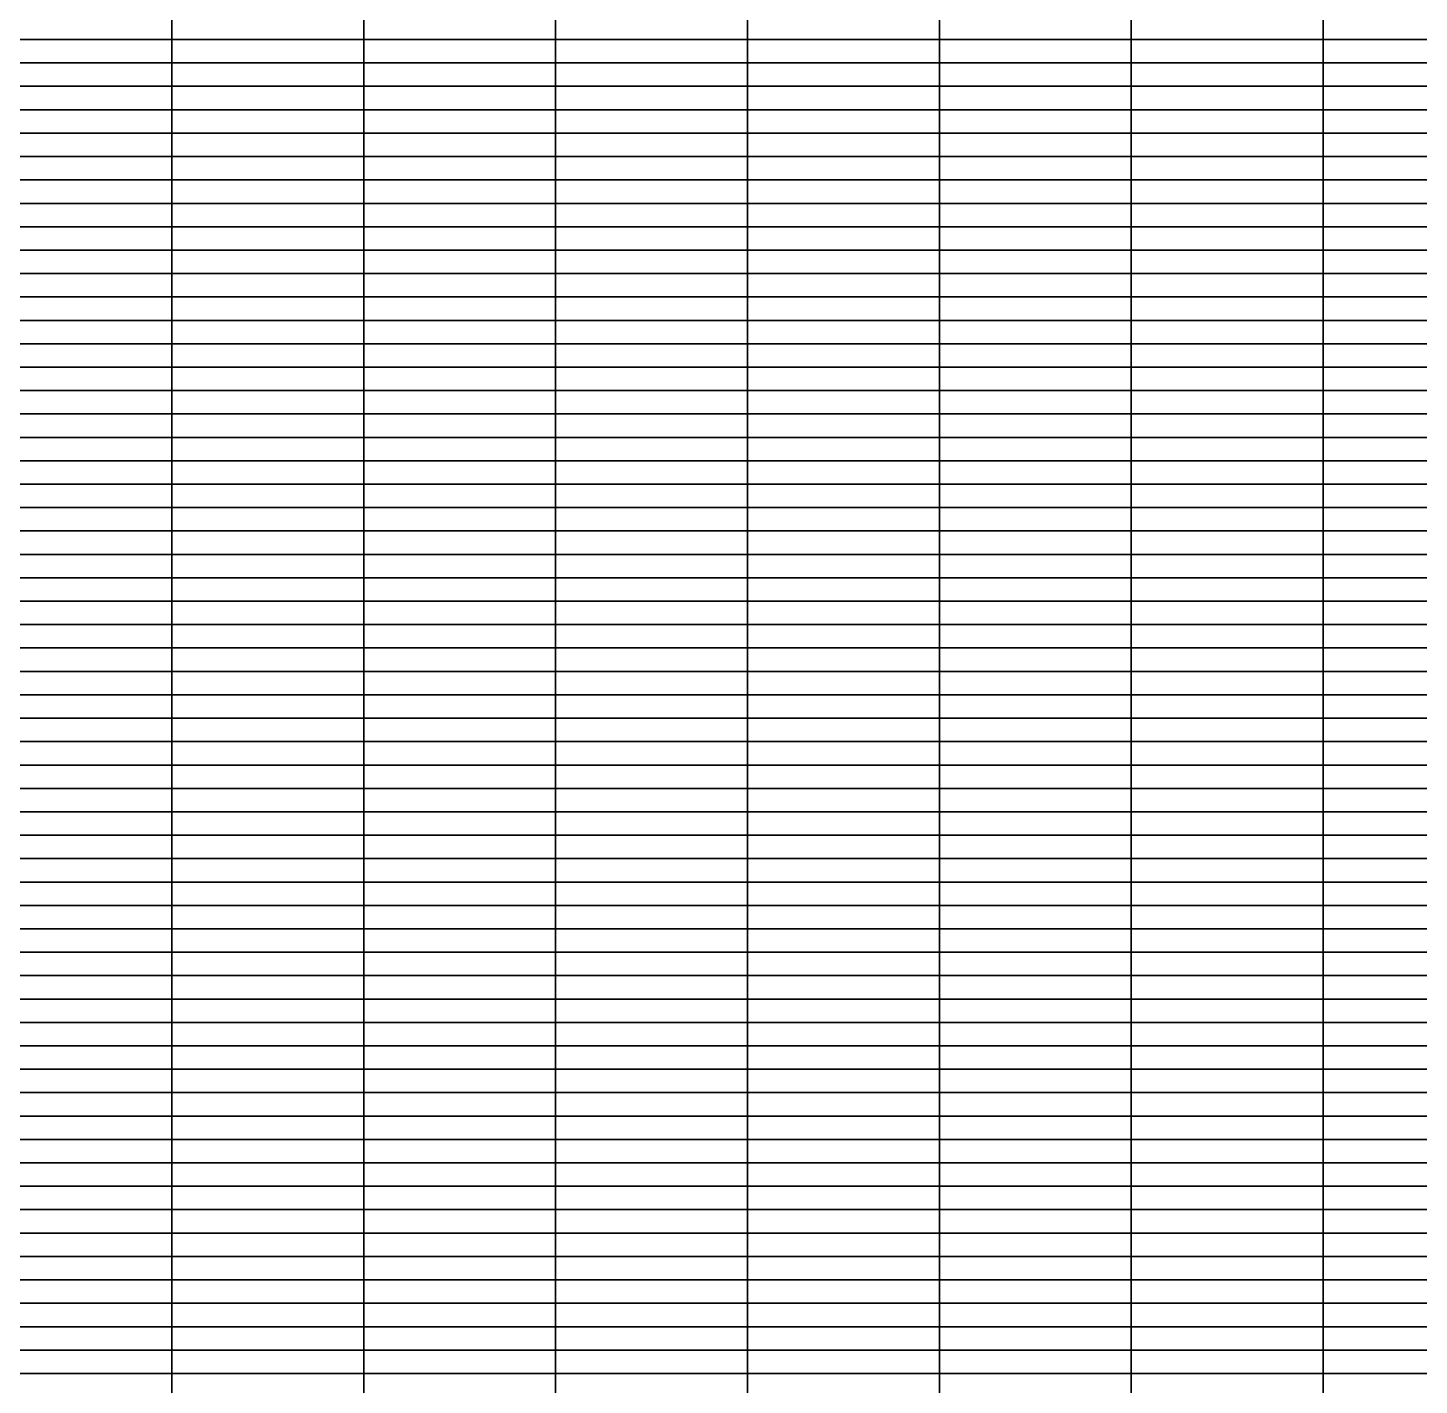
# Model space of a CAD drawing. Header units: metres. Extents: x 0 to 1189, y 5 to 4665.
# Drawn here: x 297.2 to 594.5, y 2912.5 to 3202.5 of the extents above; entities that cross this region are included whole.
import ezdxf

# ---------------------------------------------------------------- set-up
doc = ezdxf.new("R2010")
doc.units = ezdxf.units.M

msp = doc.modelspace()

# ---------------------------------------------------------------- linework, layer by layer
for points in [[(328, 3200, -197.67), (287, 3200, -143.28), (287, 3205, 173.9), (328, 3205, 147.83)], [(369, 3200, -252.06), (328, 3200, -197.67), (328, 3205, 147.83), (369, 3205, 121.75)], [(410, 3200, -470.2), (369, 3200, -252.06), (369, 3205, 121.75), (410, 3205, 98.66)], [(451, 3200, -1497.48), (410, 3200, -470.2), (410, 3205, 98.66), (451, 3205, 86.32)], [(492, 3200, -851.17), (451, 3200, -1497.48), (451, 3205, 86.32), (492, 3205, 118.94)], [(533, 3200, 30.98), (492, 3200, -851.17), (492, 3205, 118.94), (533, 3205, 99.07)], [(574, 3200, 128.32), (533, 3200, 30.98), (533, 3205, 99.07), (574, 3205, 154.47)], [(615, 3200, 164.33), (574, 3200, 128.32), (574, 3205, 154.47), (615, 3205, 108.61)], [(328, 3195, 34.83), (287, 3195, 47.81), (287, 3200, -143.28), (328, 3200, -197.67)], [(369, 3195, 21.85), (328, 3195, 34.83), (328, 3200, -197.67), (369, 3200, -252.06)], [(410, 3195, -33.49), (369, 3195, 21.85), (369, 3200, -252.06), (410, 3200, -470.2)], [(451, 3195, -2110.23), (410, 3195, -33.49), (410, 3200, -470.2), (451, 3200, -1497.48)], [(492, 3195, -1556.67), (451, 3195, -2110.23), (451, 3200, -1497.48), (492, 3200, -851.17)], [(533, 3195, -20.76), (492, 3195, -1556.67), (492, 3200, -851.17), (533, 3200, 30.98)], [(574, 3195, 88.64), (533, 3195, -20.76), (533, 3200, 30.98), (574, 3200, 128.32)], [(615, 3195, 147.17), (574, 3195, 88.64), (574, 3200, 128.32), (615, 3200, 164.33)], [(328, 3190, -504.51), (287, 3190, -436.15), (287, 3195, 47.81), (328, 3195, 34.83)], [(369, 3190, -572.86), (328, 3190, -504.51), (328, 3195, 34.83), (369, 3195, 21.85)], [(410, 3190, -746.68), (369, 3190, -572.86), (369, 3195, 21.85), (410, 3195, -33.49)], [(451, 3190, -2448.31), (410, 3190, -746.68), (410, 3195, -33.49), (451, 3195, -2110.23)], [(492, 3190, -2549.42), (451, 3190, -2448.31), (451, 3195, -2110.23), (492, 3195, -1556.67)], [(533, 3190, -522.13), (492, 3190, -2549.42), (492, 3195, -1556.67), (533, 3195, -20.76)], [(574, 3190, -193.28), (533, 3190, -522.13), (533, 3195, -20.76), (574, 3195, 88.64)], [(615, 3190, -140.99), (574, 3190, -193.28), (574, 3195, 88.64), (615, 3195, 147.17)], [(328, 3185, -10.13), (287, 3185, -29.02), (287, 3190, -436.15), (328, 3190, -504.51)], [(369, 3185, 8.75), (328, 3185, -10.13), (328, 3190, -504.51), (369, 3190, -572.86)], [(410, 3185, -27.67), (369, 3185, 8.75), (369, 3190, -572.86), (410, 3190, -746.68)], [(451, 3185, -207.03), (410, 3185, -27.67), (410, 3190, -746.68), (451, 3190, -2448.31)], [(492, 3185, -700.66), (451, 3185, -207.03), (451, 3190, -2448.31), (492, 3190, -2549.42)], [(533, 3185, -1505.98), (492, 3185, -700.66), (492, 3190, -2549.42), (533, 3190, -522.13)], [(574, 3185, -1058.93), (533, 3185, -1505.98), (533, 3190, -522.13), (574, 3190, -193.28)], [(615, 3185, -578.71), (574, 3185, -1058.93), (574, 3190, -193.28), (615, 3190, -140.99)], [(328, 3180, 144.92), (287, 3180, 160.76), (287, 3185, -29.02), (328, 3185, -10.13)], [(369, 3180, 129.09), (328, 3180, 144.92), (328, 3185, -10.13), (369, 3185, 8.75)], [(410, 3180, 122.41), (369, 3180, 129.09), (369, 3185, 8.75), (410, 3185, -27.67)], [(451, 3180, -115.63), (410, 3180, 122.41), (410, 3185, -27.67), (451, 3185, -207.03)], [(492, 3180, -312.86), (451, 3180, -115.63), (451, 3185, -207.03), (492, 3185, -700.66)], [(533, 3180, -182.6), (492, 3180, -312.86), (492, 3185, -700.66), (533, 3185, -1505.98)], [(574, 3180, -276.79), (533, 3180, -182.6), (533, 3185, -1505.98), (574, 3185, -1058.93)], [(615, 3180, -279.84), (574, 3180, -276.79), (574, 3185, -1058.93), (615, 3185, -578.71)], [(328, 3175, 177.49), (287, 3175, 179.96), (287, 3180, 160.76), (328, 3180, 144.92)], [(369, 3175, 175.03), (328, 3175, 177.49), (328, 3180, 144.92), (369, 3180, 129.09)], [(410, 3175, 165.54), (369, 3175, 175.03), (369, 3180, 129.09), (410, 3180, 122.41)], [(451, 3175, 148.82), (410, 3175, 165.54), (410, 3180, 122.41), (451, 3180, -115.63)], [(492, 3175, 150), (451, 3175, 148.82), (451, 3180, -115.63), (492, 3180, -312.86)], [(533, 3175, 148.62), (492, 3175, 150), (492, 3180, -312.86), (533, 3180, -182.6)], [(574, 3175, -56.1), (533, 3175, 148.62), (533, 3180, -182.6), (574, 3180, -276.79)], [(615, 3175, -240.8), (574, 3175, -56.1), (574, 3180, -276.79), (615, 3180, -279.84)], [(328, 3170, 151.57), (287, 3170, 149.31), (287, 3175, 179.96), (328, 3175, 177.49)], [(369, 3170, 153.82), (328, 3170, 151.57), (328, 3175, 177.49), (369, 3175, 175.03)], [(410, 3170, 133.18), (369, 3170, 153.82), (369, 3175, 175.03), (410, 3175, 165.54)], [(451, 3170, -46.71), (410, 3170, 133.18), (410, 3175, 165.54), (451, 3175, 148.82)], [(492, 3170, -88.51), (451, 3170, -46.71), (451, 3175, 148.82), (492, 3175, 150)], [(533, 3170, 105.09), (492, 3170, -88.51), (492, 3175, 150), (533, 3175, 148.62)], [(574, 3170, 85.54), (533, 3170, 105.09), (533, 3175, 148.62), (574, 3175, -56.1)], [(615, 3170, 153.07), (574, 3170, 85.54), (574, 3175, -56.1), (615, 3175, -240.8)], [(328, 3165, -98.53), (287, 3165, -48.53), (287, 3170, 149.31), (328, 3170, 151.57)], [(369, 3165, -148.54), (328, 3165, -98.53), (328, 3170, 151.57), (369, 3170, 153.82)], [(410, 3165, -349.24), (369, 3165, -148.54), (369, 3170, 153.82), (410, 3170, 133.18)], [(451, 3165, -1767.83), (410, 3165, -349.24), (410, 3170, 133.18), (451, 3170, -46.71)], [(492, 3165, -1223.03), (451, 3165, -1767.83), (451, 3170, -46.71), (492, 3170, -88.51)], [(533, 3165, -260.08), (492, 3165, -1223.03), (492, 3170, -88.51), (533, 3170, 105.09)], [(574, 3165, -149.32), (533, 3165, -260.08), (533, 3170, 105.09), (574, 3170, 85.54)], [(615, 3165, -18.45), (574, 3165, -149.32), (574, 3170, 85.54), (615, 3170, 153.07)], [(328, 3160, -98.53), (287, 3160, -48.53), (287, 3165, -48.53), (328, 3165, -98.53)], [(369, 3160, -148.54), (328, 3160, -98.53), (328, 3165, -98.53), (369, 3165, -148.54)], [(410, 3160, -349.24), (369, 3160, -148.54), (369, 3165, -148.54), (410, 3165, -349.24)], [(451, 3160, -1767.83), (410, 3160, -349.24), (410, 3165, -349.24), (451, 3165, -1767.83)], [(492, 3160, -1223.03), (451, 3160, -1767.83), (451, 3165, -1767.83), (492, 3165, -1223.03)], [(533, 3160, -260.08), (492, 3160, -1223.03), (492, 3165, -1223.03), (533, 3165, -260.08)], [(574, 3160, -149.32), (533, 3160, -260.08), (533, 3165, -260.08), (574, 3165, -149.32)], [(615, 3160, -18.45), (574, 3160, -149.32), (574, 3165, -149.32), (615, 3165, -18.45)], [(328, 3155, 88.9), (287, 3155, 88.07), (287, 3160, -48.53), (328, 3160, -98.53)], [(369, 3155, 89.73), (328, 3155, 88.9), (328, 3160, -98.53), (369, 3160, -148.54)], [(410, 3155, -82.63), (369, 3155, 89.73), (369, 3160, -148.54), (410, 3160, -349.24)], [(451, 3155, -1937.37), (410, 3155, -82.63), (410, 3160, -349.24), (451, 3160, -1767.83)], [(492, 3155, -1372.92), (451, 3155, -1937.37), (451, 3160, -1767.83), (492, 3160, -1223.03)], [(533, 3155, -183.86), (492, 3155, -1372.92), (492, 3160, -1223.03), (533, 3160, -260.08)], [(574, 3155, -191.71), (533, 3155, -183.86), (533, 3160, -260.08), (574, 3160, -149.32)], [(615, 3155, -146.93), (574, 3155, -191.71), (574, 3160, -149.32), (615, 3160, -18.45)], [(328, 3150, -125.65), (287, 3150, 14.05), (287, 3155, 88.07), (328, 3155, 88.9)], [(369, 3150, -265.35), (328, 3150, -125.65), (328, 3155, 88.9), (369, 3155, 89.73)], [(410, 3150, -423.19), (369, 3150, -265.35), (369, 3155, 89.73), (410, 3155, -82.63)], [(451, 3150, -1970.28), (410, 3150, -423.19), (410, 3155, -82.63), (451, 3155, -1937.37)], [(492, 3150, -2283.6), (451, 3150, -1970.28), (451, 3155, -1937.37), (492, 3155, -1372.92)], [(533, 3150, -876.11), (492, 3150, -2283.6), (492, 3155, -1372.92), (533, 3155, -183.86)], [(574, 3150, -370.04), (533, 3150, -876.11), (533, 3155, -183.86), (574, 3155, -191.71)], [(615, 3150, -4.85), (574, 3150, -370.04), (574, 3155, -191.71), (615, 3155, -146.93)], [(328, 3145, 5.32), (287, 3145, 15.14), (287, 3150, 14.05), (328, 3150, -125.65)], [(369, 3145, -4.5), (328, 3145, 5.32), (328, 3150, -125.65), (369, 3150, -265.35)], [(410, 3145, -80.84), (369, 3145, -4.5), (369, 3150, -265.35), (410, 3150, -423.19)], [(451, 3145, -295.79), (410, 3145, -80.84), (410, 3150, -423.19), (451, 3150, -1970.28)], [(492, 3145, -1123.77), (451, 3145, -295.79), (451, 3150, -1970.28), (492, 3150, -2283.6)], [(533, 3145, -1847.91), (492, 3145, -1123.77), (492, 3150, -2283.6), (533, 3150, -876.11)], [(574, 3145, -794.62), (533, 3145, -1847.91), (533, 3150, -876.11), (574, 3150, -370.04)], [(615, 3145, -536.43), (574, 3145, -794.62), (574, 3150, -370.04), (615, 3150, -4.85)], [(328, 3140, 181.84), (287, 3140, 182.48), (287, 3145, 15.14), (328, 3145, 5.32)], [(369, 3140, 181.2), (328, 3140, 181.84), (328, 3145, 5.32), (369, 3145, -4.5)], [(410, 3140, 181.52), (369, 3140, 181.2), (369, 3145, -4.5), (410, 3145, -80.84)], [(451, 3140, 178.82), (410, 3140, 181.52), (410, 3145, -80.84), (451, 3145, -295.79)], [(492, 3140, 173.4), (451, 3140, 178.82), (451, 3145, -295.79), (492, 3145, -1123.77)], [(533, 3140, 161.74), (492, 3140, 173.4), (492, 3145, -1123.77), (533, 3145, -1847.91)], [(574, 3140, 132.33), (533, 3140, 161.74), (533, 3145, -1847.91), (574, 3145, -794.62)], [(615, 3140, 147.84), (574, 3140, 132.33), (574, 3145, -794.62), (615, 3145, -536.43)], [(328, 3135, 181.61), (287, 3135, 183.6), (287, 3140, 182.48), (328, 3140, 181.84)], [(369, 3135, 179.63), (328, 3135, 181.61), (328, 3140, 181.84), (369, 3140, 181.2)], [(410, 3135, 177.16), (369, 3135, 179.63), (369, 3140, 181.2), (410, 3140, 181.52)], [(451, 3135, 173.99), (410, 3135, 177.16), (410, 3140, 181.52), (451, 3140, 178.82)], [(492, 3135, 172.54), (451, 3135, 173.99), (451, 3140, 178.82), (492, 3140, 173.4)], [(533, 3135, 156.24), (492, 3135, 172.54), (492, 3140, 173.4), (533, 3140, 161.74)], [(574, 3135, 123.97), (533, 3135, 156.24), (533, 3140, 161.74), (574, 3140, 132.33)], [(615, 3135, 150.17), (574, 3135, 123.97), (574, 3140, 132.33), (615, 3140, 147.84)], [(328, 3130, 146.85), (287, 3130, 164.01), (287, 3135, 183.6), (328, 3135, 181.61)], [(369, 3130, 129.68), (328, 3130, 146.85), (328, 3135, 181.61), (369, 3135, 179.63)], [(410, 3130, 117.21), (369, 3130, 129.68), (369, 3135, 179.63), (410, 3135, 177.16)], [(451, 3130, 111.83), (410, 3130, 117.21), (410, 3135, 177.16), (451, 3135, 173.99)], [(492, 3130, 144.77), (451, 3130, 111.83), (451, 3135, 173.99), (492, 3135, 172.54)], [(533, 3130, 101.01), (492, 3130, 144.77), (492, 3135, 172.54), (533, 3135, 156.24)], [(574, 3130, 102.99), (533, 3130, 101.01), (533, 3135, 156.24), (574, 3135, 123.97)], [(615, 3130, 95.46), (574, 3130, 102.99), (574, 3135, 123.97), (615, 3135, 150.17)], [(328, 3125, -10.31), (287, 3125, 62.46), (287, 3130, 164.01), (328, 3130, 146.85)], [(369, 3125, -83.09), (328, 3125, -10.31), (328, 3130, 146.85), (369, 3130, 129.68)], [(410, 3125, -320.64), (369, 3125, -83.09), (369, 3130, 129.68), (410, 3130, 117.21)], [(451, 3125, -1390.17), (410, 3125, -320.64), (410, 3130, 117.21), (451, 3130, 111.83)], [(492, 3125, -935.43), (451, 3125, -1390.17), (451, 3130, 111.83), (492, 3130, 144.77)], [(533, 3125, -78.38), (492, 3125, -935.43), (492, 3130, 144.77), (533, 3130, 101.01)], [(574, 3125, 55.76), (533, 3125, -78.38), (533, 3130, 101.01), (574, 3130, 102.99)], [(615, 3125, 109.09), (574, 3125, 55.76), (574, 3130, 102.99), (615, 3130, 95.46)], [(328, 3120, 21.79), (287, 3120, 50.61), (287, 3125, 62.46), (328, 3125, -10.31)], [(369, 3120, -7.04), (328, 3120, 21.79), (328, 3125, -10.31), (369, 3125, -83.09)], [(410, 3120, -154.25), (369, 3120, -7.04), (369, 3125, -83.09), (410, 3125, -320.64)], [(451, 3120, -2049.63), (410, 3120, -154.25), (410, 3125, -320.64), (451, 3125, -1390.17)], [(492, 3120, -1264.66), (451, 3120, -2049.63), (451, 3125, -1390.17), (492, 3125, -935.43)], [(533, 3120, 66.45), (492, 3120, -1264.66), (492, 3125, -935.43), (533, 3125, -78.38)], [(574, 3120, 146.87), (533, 3120, 66.45), (533, 3125, -78.38), (574, 3125, 55.76)], [(615, 3120, 155.69), (574, 3120, 146.87), (574, 3125, 55.76), (615, 3125, 109.09)], [(328, 3115, 21.79), (287, 3115, 50.61), (287, 3120, 50.61), (328, 3120, 21.79)], [(369, 3115, -7.04), (328, 3115, 21.79), (328, 3120, 21.79), (369, 3120, -7.04)], [(410, 3115, -154.25), (369, 3115, -7.04), (369, 3120, -7.04), (410, 3120, -154.25)], [(451, 3115, -2049.63), (410, 3115, -154.25), (410, 3120, -154.25), (451, 3120, -2049.63)], [(492, 3115, -1264.66), (451, 3115, -2049.63), (451, 3120, -2049.63), (492, 3120, -1264.66)], [(533, 3115, 66.45), (492, 3115, -1264.66), (492, 3120, -1264.66), (533, 3120, 66.45)], [(574, 3115, 146.87), (533, 3115, 66.45), (533, 3120, 66.45), (574, 3120, 146.87)], [(615, 3115, 155.69), (574, 3115, 146.87), (574, 3120, 146.87), (615, 3120, 155.69)], [(328, 3110, -115.3), (287, 3110, -64.59), (287, 3115, 50.61), (328, 3115, 21.79)], [(369, 3110, -166), (328, 3110, -115.3), (328, 3115, 21.79), (369, 3115, -7.04)], [(410, 3110, -127.1), (369, 3110, -166), (369, 3115, -7.04), (410, 3115, -154.25)], [(451, 3110, -1944), (410, 3110, -127.1), (410, 3115, -154.25), (451, 3115, -2049.63)], [(492, 3110, -2013.07), (451, 3110, -1944), (451, 3115, -2049.63), (492, 3115, -1264.66)], [(533, 3110, -548.52), (492, 3110, -2013.07), (492, 3115, -1264.66), (533, 3115, 66.45)], [(574, 3110, -144.91), (533, 3110, -548.52), (533, 3115, 66.45), (574, 3115, 146.87)], [(615, 3110, -76.01), (574, 3110, -144.91), (574, 3115, 146.87), (615, 3115, 155.69)], [(328, 3105, 172.72), (287, 3105, 169.93), (287, 3110, -64.59), (328, 3110, -115.3)], [(369, 3105, 175.5), (328, 3105, 172.72), (328, 3110, -115.3), (369, 3110, -166)], [(410, 3105, -69.29), (369, 3105, 175.5), (369, 3110, -166), (410, 3110, -127.1)], [(451, 3105, -334.9), (410, 3105, -69.29), (410, 3110, -127.1), (451, 3110, -1944)], [(492, 3105, -289.93), (451, 3105, -334.9), (451, 3110, -1944), (492, 3110, -2013.07)], [(533, 3105, -470.23), (492, 3105, -289.93), (492, 3110, -2013.07), (533, 3110, -548.52)], [(574, 3105, -139.29), (533, 3105, -470.23), (533, 3110, -548.52), (574, 3110, -144.91)], [(615, 3105, -215.06), (574, 3105, -139.29), (574, 3110, -144.91), (615, 3110, -76.01)], [(328, 3100, 103.71), (287, 3100, 128.31), (287, 3105, 169.93), (328, 3105, 172.72)], [(369, 3100, 79.1), (328, 3100, 103.71), (328, 3105, 172.72), (369, 3105, 175.5)], [(410, 3100, 44.81), (369, 3100, 79.1), (369, 3105, 175.5), (410, 3105, -69.29)], [(451, 3100, -20.49), (410, 3100, 44.81), (410, 3105, -69.29), (451, 3105, -334.9)], [(492, 3100, -75.41), (451, 3100, -20.49), (451, 3105, -334.9), (492, 3105, -289.93)], [(533, 3100, -244.6), (492, 3100, -75.41), (492, 3105, -289.93), (533, 3105, -470.23)], [(574, 3100, -167), (533, 3100, -244.6), (533, 3105, -470.23), (574, 3105, -139.29)], [(615, 3100, -119.58), (574, 3100, -167), (574, 3105, -139.29), (615, 3105, -215.06)], [(328, 3095, 145.41), (287, 3095, 145.99), (287, 3100, 128.31), (328, 3100, 103.71)], [(369, 3095, 144.82), (328, 3095, 145.41), (328, 3100, 103.71), (369, 3100, 79.1)], [(410, 3095, 90.97), (369, 3095, 144.82), (369, 3100, 79.1), (410, 3100, 44.81)], [(451, 3095, -99.75), (410, 3095, 90.97), (410, 3100, 44.81), (451, 3100, -20.49)], [(492, 3095, -86.76), (451, 3095, -99.75), (451, 3100, -20.49), (492, 3100, -75.41)], [(533, 3095, 121.48), (492, 3095, -86.76), (492, 3100, -75.41), (533, 3100, -244.6)], [(574, 3095, 112.25), (533, 3095, 121.48), (533, 3100, -244.6), (574, 3100, -167)], [(615, 3095, 139.38), (574, 3095, 112.25), (574, 3100, -167), (615, 3100, -119.58)], [(328, 3090, 7.11), (287, 3090, 84.89), (287, 3095, 145.99), (328, 3095, 145.41)], [(369, 3090, -70.66), (328, 3090, 7.11), (328, 3095, 145.41), (369, 3095, 144.82)], [(410, 3090, -308.78), (369, 3090, -70.66), (369, 3095, 144.82), (410, 3095, 90.97)], [(451, 3090, -1692), (410, 3090, -308.78), (410, 3095, 90.97), (451, 3095, -99.75)], [(492, 3090, -1245.96), (451, 3090, -1692), (451, 3095, -99.75), (492, 3095, -86.76)], [(533, 3090, -200.88), (492, 3090, -1245.96), (492, 3095, -86.76), (533, 3095, 121.48)], [(574, 3090, -203.84), (533, 3090, -200.88), (533, 3095, 121.48), (574, 3095, 112.25)], [(615, 3090, -82.1), (574, 3090, -203.84), (574, 3095, 112.25), (615, 3095, 139.38)], [(328, 3085, 7.11), (287, 3085, 84.89), (287, 3090, 84.89), (328, 3090, 7.11)], [(369, 3085, -70.66), (328, 3085, 7.11), (328, 3090, 7.11), (369, 3090, -70.66)], [(410, 3085, -308.78), (369, 3085, -70.66), (369, 3090, -70.66), (410, 3090, -308.78)], [(451, 3085, -1692), (410, 3085, -308.78), (410, 3090, -308.78), (451, 3090, -1692)], [(492, 3085, -1245.96), (451, 3085, -1692), (451, 3090, -1692), (492, 3090, -1245.96)], [(533, 3085, -200.88), (492, 3085, -1245.96), (492, 3090, -1245.96), (533, 3090, -200.88)], [(574, 3085, -203.84), (533, 3085, -200.88), (533, 3090, -200.88), (574, 3090, -203.84)], [(615, 3085, -82.1), (574, 3085, -203.84), (574, 3090, -203.84), (615, 3090, -82.1)], [(328, 3080, -62.91), (287, 3080, -65.63), (287, 3085, 84.89), (328, 3085, 7.11)], [(369, 3080, -60.18), (328, 3080, -62.91), (328, 3085, 7.11), (369, 3085, -70.66)], [(410, 3080, -194.4), (369, 3080, -60.18), (369, 3085, -70.66), (410, 3085, -308.78)], [(451, 3080, -1913.16), (410, 3080, -194.4), (410, 3085, -308.78), (451, 3085, -1692)], [(492, 3080, -1312.02), (451, 3080, -1913.16), (451, 3085, -1692), (492, 3085, -1245.96)], [(533, 3080, -126.13), (492, 3080, -1312.02), (492, 3085, -1245.96), (533, 3085, -200.88)], [(574, 3080, -106.61), (533, 3080, -126.13), (533, 3085, -200.88), (574, 3085, -203.84)], [(615, 3080, -185.99), (574, 3080, -106.61), (574, 3085, -203.84), (615, 3085, -82.1)], [(328, 3075, -62.43), (287, 3075, -43.35), (287, 3080, -65.63), (328, 3080, -62.91)], [(369, 3075, -81.52), (328, 3075, -62.43), (328, 3080, -62.91), (369, 3080, -60.18)], [(410, 3075, -130.49), (369, 3075, -81.52), (369, 3080, -60.18), (410, 3080, -194.4)], [(451, 3075, -317.11), (410, 3075, -130.49), (410, 3080, -194.4), (451, 3080, -1913.16)], [(492, 3075, -1240.79), (451, 3075, -317.11), (451, 3080, -1913.16), (492, 3080, -1312.02)], [(533, 3075, -1913.06), (492, 3075, -1240.79), (492, 3080, -1312.02), (533, 3080, -126.13)], [(574, 3075, -828.62), (533, 3075, -1913.06), (533, 3080, -126.13), (574, 3080, -106.61)], [(615, 3075, -537.4), (574, 3075, -828.62), (574, 3080, -106.61), (615, 3080, -185.99)], [(328, 3070, -62.43), (287, 3070, -43.35), (287, 3075, -43.35), (328, 3075, -62.43)], [(369, 3070, -81.52), (328, 3070, -62.43), (328, 3075, -62.43), (369, 3075, -81.52)], [(410, 3070, -130.49), (369, 3070, -81.52), (369, 3075, -81.52), (410, 3075, -130.49)], [(451, 3070, -317.11), (410, 3070, -130.49), (410, 3075, -130.49), (451, 3075, -317.11)], [(492, 3070, -1240.79), (451, 3070, -317.11), (451, 3075, -317.11), (492, 3075, -1240.79)], [(533, 3070, -1913.06), (492, 3070, -1240.79), (492, 3075, -1240.79), (533, 3075, -1913.06)], [(574, 3070, -828.62), (533, 3070, -1913.06), (533, 3075, -1913.06), (574, 3075, -828.62)], [(615, 3070, -537.4), (574, 3070, -828.62), (574, 3075, -828.62), (615, 3075, -537.4)], [(328, 3065, 186.63), (287, 3065, 186.6), (287, 3070, -43.35), (328, 3070, -62.43)], [(369, 3065, 186.66), (328, 3065, 186.63), (328, 3070, -62.43), (369, 3070, -81.52)], [(410, 3065, 186.26), (369, 3065, 186.66), (369, 3070, -81.52), (410, 3070, -130.49)], [(451, 3065, 183.84), (410, 3065, 186.26), (410, 3070, -130.49), (451, 3070, -317.11)], [(492, 3065, 183.82), (451, 3065, 183.84), (451, 3070, -317.11), (492, 3070, -1240.79)], [(533, 3065, 180.89), (492, 3065, 183.82), (492, 3070, -1240.79), (533, 3070, -1913.06)], [(574, 3065, 177.45), (533, 3065, 180.89), (533, 3070, -1913.06), (574, 3070, -828.62)], [(615, 3065, 180.37), (574, 3065, 177.45), (574, 3070, -828.62), (615, 3070, -537.4)], [(328, 3060, 185.71), (287, 3060, 185.04), (287, 3065, 186.6), (328, 3065, 186.63)], [(369, 3060, 186.38), (328, 3060, 185.71), (328, 3065, 186.63), (369, 3065, 186.66)], [(410, 3060, 185.29), (369, 3060, 186.38), (369, 3065, 186.66), (410, 3065, 186.26)], [(451, 3060, 184.85), (410, 3060, 185.29), (410, 3065, 186.26), (451, 3065, 183.84)], [(492, 3060, 180.06), (451, 3060, 184.85), (451, 3065, 183.84), (492, 3065, 183.82)], [(533, 3060, 167.75), (492, 3060, 180.06), (492, 3065, 183.82), (533, 3065, 180.89)], [(574, 3060, 182.69), (533, 3060, 167.75), (533, 3065, 180.89), (574, 3065, 177.45)], [(615, 3060, 169.73), (574, 3060, 182.69), (574, 3065, 177.45), (615, 3065, 180.37)], [(328, 3055, 149.37), (287, 3055, 163.52), (287, 3060, 185.04), (328, 3060, 185.71)], [(369, 3055, 135.23), (328, 3055, 149.37), (328, 3060, 185.71), (369, 3060, 186.38)], [(410, 3055, 129.72), (369, 3055, 135.23), (369, 3060, 186.38), (410, 3060, 185.29)], [(451, 3055, 131.41), (410, 3055, 129.72), (410, 3060, 185.29), (451, 3060, 184.85)], [(492, 3055, 159.67), (451, 3055, 131.41), (451, 3060, 184.85), (492, 3060, 180.06)], [(533, 3055, 140.97), (492, 3055, 159.67), (492, 3060, 180.06), (533, 3060, 167.75)], [(574, 3055, 158.04), (533, 3055, 140.97), (533, 3060, 167.75), (574, 3060, 182.69)], [(615, 3055, 169.61), (574, 3055, 158.04), (574, 3060, 182.69), (615, 3060, 169.73)], [(328, 3050, -189.06), (287, 3050, -135.66), (287, 3055, 163.52), (328, 3055, 149.37)], [(369, 3050, -242.45), (328, 3050, -189.06), (328, 3055, 149.37), (369, 3055, 135.23)], [(410, 3050, -490.39), (369, 3050, -242.45), (369, 3055, 135.23), (410, 3055, 129.72)], [(451, 3050, -1306.14), (410, 3050, -490.39), (410, 3055, 129.72), (451, 3055, 131.41)], [(492, 3050, -768.53), (451, 3050, -1306.14), (451, 3055, 131.41), (492, 3055, 159.67)], [(533, 3050, 21.43), (492, 3050, -768.53), (492, 3055, 159.67), (533, 3055, 140.97)], [(574, 3050, 112.89), (533, 3050, 21.43), (533, 3055, 140.97), (574, 3055, 158.04)], [(615, 3050, 137.4), (574, 3050, 112.89), (574, 3055, 158.04), (615, 3055, 169.61)], [(328, 3045, -189.06), (287, 3045, -135.66), (287, 3050, -135.66), (328, 3050, -189.06)], [(369, 3045, -242.45), (328, 3045, -189.06), (328, 3050, -189.06), (369, 3050, -242.45)], [(410, 3045, -490.39), (369, 3045, -242.45), (369, 3050, -242.45), (410, 3050, -490.39)], [(451, 3045, -1306.14), (410, 3045, -490.39), (410, 3050, -490.39), (451, 3050, -1306.14)], [(492, 3045, -768.53), (451, 3045, -1306.14), (451, 3050, -1306.14), (492, 3050, -768.53)], [(533, 3045, 21.43), (492, 3045, -768.53), (492, 3050, -768.53), (533, 3050, 21.43)], [(574, 3045, 112.89), (533, 3045, 21.43), (533, 3050, 21.43), (574, 3050, 112.89)], [(615, 3045, 137.4), (574, 3045, 112.89), (574, 3050, 112.89), (615, 3050, 137.4)], [(328, 3040, 20.21), (287, 3040, 49.06), (287, 3045, -135.66), (328, 3045, -189.06)], [(369, 3040, -8.64), (328, 3040, 20.21), (328, 3045, -189.06), (369, 3045, -242.45)], [(410, 3040, -72), (369, 3040, -8.64), (369, 3045, -242.45), (410, 3045, -490.39)], [(451, 3040, -2017.86), (410, 3040, -72), (410, 3045, -490.39), (451, 3045, -1306.14)], [(492, 3040, -1454.36), (451, 3040, -2017.86), (451, 3045, -1306.14), (492, 3045, -768.53)], [(533, 3040, 15.73), (492, 3040, -1454.36), (492, 3045, -768.53), (533, 3045, 21.43)], [(574, 3040, 89.56), (533, 3040, 15.73), (533, 3045, 21.43), (574, 3045, 112.89)], [(615, 3040, 111.79), (574, 3040, 89.56), (574, 3045, 112.89), (615, 3045, 137.4)], [(328, 3035, -464.28), (287, 3035, -388.93), (287, 3040, 49.06), (328, 3040, 20.21)], [(369, 3035, -539.63), (328, 3035, -464.28), (328, 3040, 20.21), (369, 3040, -8.64)], [(410, 3035, -794.73), (369, 3035, -539.63), (369, 3040, -8.64), (410, 3040, -72)], [(451, 3035, -2723.3), (410, 3035, -794.73), (410, 3040, -72), (451, 3040, -2017.86)], [(492, 3035, -2552.3), (451, 3035, -2723.3), (451, 3040, -2017.86), (492, 3040, -1454.36)], [(533, 3035, -414.3), (492, 3035, -2552.3), (492, 3040, -1454.36), (533, 3040, 15.73)], [(574, 3035, -235.07), (533, 3035, -414.3), (533, 3040, 15.73), (574, 3040, 89.56)], [(615, 3035, -131.76), (574, 3035, -235.07), (574, 3040, 89.56), (615, 3040, 111.79)], [(328, 3030, -160.03), (287, 3030, -95.77), (287, 3035, -388.93), (328, 3035, -464.28)], [(369, 3030, -224.28), (328, 3030, -160.03), (328, 3035, -464.28), (369, 3035, -539.63)], [(410, 3030, -287.66), (369, 3030, -224.28), (369, 3035, -539.63), (410, 3035, -794.73)], [(451, 3030, -327.94), (410, 3030, -287.66), (410, 3035, -794.73), (451, 3035, -2723.3)], [(492, 3030, -946.62), (451, 3030, -327.94), (451, 3035, -2723.3), (492, 3035, -2552.3)], [(533, 3030, -1301.95), (492, 3030, -946.62), (492, 3035, -2552.3), (533, 3035, -414.3)], [(574, 3030, -1134.84), (533, 3030, -1301.95), (533, 3035, -414.3), (574, 3035, -235.07)], [(615, 3030, -681.15), (574, 3030, -1134.84), (574, 3035, -235.07), (615, 3035, -131.76)], [(328, 3025, -17.8), (287, 3025, -13.91), (287, 3030, -95.77), (328, 3030, -160.03)], [(369, 3025, -21.69), (328, 3025, -17.8), (328, 3030, -160.03), (369, 3030, -224.28)], [(410, 3025, -33.61), (369, 3025, -21.69), (369, 3030, -224.28), (410, 3030, -287.66)], [(451, 3025, -343.16), (410, 3025, -33.61), (410, 3030, -287.66), (451, 3030, -327.94)], [(492, 3025, -239.39), (451, 3025, -343.16), (451, 3030, -327.94), (492, 3030, -946.62)], [(533, 3025, -49.34), (492, 3025, -239.39), (492, 3030, -946.62), (533, 3030, -1301.95)], [(574, 3025, -211.09), (533, 3025, -49.34), (533, 3030, -1301.95), (574, 3030, -1134.84)], [(615, 3025, -196.31), (574, 3025, -211.09), (574, 3030, -1134.84), (615, 3030, -681.15)], [(328, 3020, -17.8), (287, 3020, -13.91), (287, 3025, -13.91), (328, 3025, -17.8)], [(369, 3020, -21.69), (328, 3020, -17.8), (328, 3025, -17.8), (369, 3025, -21.69)], [(410, 3020, -33.61), (369, 3020, -21.69), (369, 3025, -21.69), (410, 3025, -33.61)], [(451, 3020, -343.16), (410, 3020, -33.61), (410, 3025, -33.61), (451, 3025, -343.16)], [(492, 3020, -239.39), (451, 3020, -343.16), (451, 3025, -343.16), (492, 3025, -239.39)], [(533, 3020, -49.34), (492, 3020, -239.39), (492, 3025, -239.39), (533, 3025, -49.34)], [(574, 3020, -211.09), (533, 3020, -49.34), (533, 3025, -49.34), (574, 3025, -211.09)], [(615, 3020, -196.31), (574, 3020, -211.09), (574, 3025, -211.09), (615, 3025, -196.31)], [(328, 3015, 84.32), (287, 3015, 92.9), (287, 3020, -13.91), (328, 3020, -17.8)], [(369, 3015, 75.73), (328, 3015, 84.32), (328, 3020, -17.8), (369, 3020, -21.69)], [(410, 3015, 65.14), (369, 3015, 75.73), (369, 3020, -21.69), (410, 3020, -33.61)], [(451, 3015, 36.15), (410, 3015, 65.14), (410, 3020, -33.61), (451, 3020, -343.16)], [(492, 3015, -33.63), (451, 3015, 36.15), (451, 3020, -343.16), (492, 3020, -239.39)], [(533, 3015, -99.38), (492, 3015, -33.63), (492, 3020, -239.39), (533, 3020, -49.34)], [(574, 3015, -93.27), (533, 3015, -99.38), (533, 3020, -49.34), (574, 3020, -211.09)], [(615, 3015, -316.83), (574, 3015, -93.27), (574, 3020, -211.09), (615, 3020, -196.31)], [(328, 3010, 134.93), (287, 3010, 151.72), (287, 3015, 92.9), (328, 3015, 84.32)], [(369, 3010, 118.15), (328, 3010, 134.93), (328, 3015, 84.32), (369, 3015, 75.73)], [(410, 3010, 82.21), (369, 3010, 118.15), (369, 3015, 75.73), (410, 3015, 65.14)], [(451, 3010, -56.93), (410, 3010, 82.21), (410, 3015, 65.14), (451, 3015, 36.15)], [(492, 3010, -62.42), (451, 3010, -56.93), (451, 3015, 36.15), (492, 3015, -33.63)], [(533, 3010, 79), (492, 3010, -62.42), (492, 3015, -33.63), (533, 3015, -99.38)], [(574, 3010, 141.45), (533, 3010, 79), (533, 3015, -99.38), (574, 3015, -93.27)], [(615, 3010, 171.87), (574, 3010, 141.45), (574, 3015, -93.27), (615, 3015, -316.83)], [(328, 3005, 134.93), (287, 3005, 151.72), (287, 3010, 151.72), (328, 3010, 134.93)], [(369, 3005, 118.15), (328, 3005, 134.93), (328, 3010, 134.93), (369, 3010, 118.15)], [(410, 3005, 82.21), (369, 3005, 118.15), (369, 3010, 118.15), (410, 3010, 82.21)], [(451, 3005, -56.93), (410, 3005, 82.21), (410, 3010, 82.21), (451, 3010, -56.93)], [(492, 3005, -62.42), (451, 3005, -56.93), (451, 3010, -56.93), (492, 3010, -62.42)], [(533, 3005, 79), (492, 3005, -62.42), (492, 3010, -62.42), (533, 3010, 79)], [(574, 3005, 141.45), (533, 3005, 79), (533, 3010, 79), (574, 3010, 141.45)], [(615, 3005, 171.87), (574, 3005, 141.45), (574, 3010, 141.45), (615, 3010, 171.87)], [(328, 3000, -289.75), (287, 3000, -228.89), (287, 3005, 151.72), (328, 3005, 134.93)], [(369, 3000, -350.61), (328, 3000, -289.75), (328, 3005, 134.93), (369, 3005, 118.15)], [(410, 3000, -603.24), (369, 3000, -350.61), (369, 3005, 118.15), (410, 3005, 82.21)], [(451, 3000, -1696.92), (410, 3000, -603.24), (410, 3005, 82.21), (451, 3005, -56.93)], [(492, 3000, -1087.47), (451, 3000, -1696.92), (451, 3005, -56.93), (492, 3005, -62.42)], [(533, 3000, -36.07), (492, 3000, -1087.47), (492, 3005, -62.42), (533, 3005, 79)], [(574, 3000, -182.65), (533, 3000, -36.07), (533, 3005, 79), (574, 3005, 141.45)], [(615, 3000, -31.79), (574, 3000, -182.65), (574, 3005, 141.45), (615, 3005, 171.87)], [(328, 2995, -30.32), (287, 2995, 13.22), (287, 3000, -228.89), (328, 3000, -289.75)], [(369, 2995, -73.85), (328, 2995, -30.32), (328, 3000, -289.75), (369, 3000, -350.61)], [(410, 2995, -261.61), (369, 2995, -73.85), (369, 3000, -350.61), (410, 3000, -603.24)], [(451, 2995, -2020.13), (410, 2995, -261.61), (410, 3000, -603.24), (451, 3000, -1696.92)], [(492, 2995, -1356.13), (451, 2995, -2020.13), (451, 3000, -1696.92), (492, 3000, -1087.47)], [(533, 2995, -155.15), (492, 2995, -1356.13), (492, 3000, -1087.47), (533, 3000, -36.07)], [(574, 2995, -200.92), (533, 2995, -155.15), (533, 3000, -36.07), (574, 3000, -182.65)], [(615, 2995, -154.87), (574, 2995, -200.92), (574, 3000, -182.65), (615, 3000, -31.79)], [(328, 2990, 5.59), (287, 2990, 67.84), (287, 2995, 13.22), (328, 2995, -30.32)], [(369, 2990, -56.65), (328, 2990, 5.59), (328, 2995, -30.32), (369, 2995, -73.85)], [(410, 2990, -345.71), (369, 2990, -56.65), (369, 2995, -73.85), (410, 2995, -261.61)], [(451, 2990, -2117.51), (410, 2990, -345.71), (410, 2995, -261.61), (451, 2995, -2020.13)], [(492, 2990, -2416.64), (451, 2990, -2117.51), (451, 2995, -2020.13), (492, 2995, -1356.13)], [(533, 2990, -637.55), (492, 2990, -2416.64), (492, 2995, -1356.13), (533, 2995, -155.15)], [(574, 2990, -311.56), (533, 2990, -637.55), (533, 2995, -155.15), (574, 2995, -200.92)], [(615, 2990, 48.78), (574, 2990, -311.56), (574, 2995, -200.92), (615, 2995, -154.87)], [(328, 2985, 5.58), (287, 2985, 52.64), (287, 2990, 67.84), (328, 2990, 5.59)], [(369, 2985, -41.47), (328, 2985, 5.58), (328, 2990, 5.59), (369, 2990, -56.65)], [(410, 2985, -118.52), (369, 2985, -41.47), (369, 2990, -56.65), (410, 2990, -345.71)], [(451, 2985, -378.69), (410, 2985, -118.52), (410, 2990, -345.71), (451, 2990, -2117.51)], [(492, 2985, -1393.54), (451, 2985, -378.69), (451, 2990, -2117.51), (492, 2990, -2416.64)], [(533, 2985, -1855.94), (492, 2985, -1393.54), (492, 2990, -2416.64), (533, 2990, -637.55)], [(574, 2985, -809.45), (533, 2985, -1855.94), (533, 2990, -637.55), (574, 2990, -311.56)], [(615, 2985, -525.93), (574, 2985, -809.45), (574, 2990, -311.56), (615, 2990, 48.78)], [(328, 2980, 5.58), (287, 2980, 52.64), (287, 2985, 52.64), (328, 2985, 5.58)], [(369, 2980, -41.47), (328, 2980, 5.58), (328, 2985, 5.58), (369, 2985, -41.47)], [(410, 2980, -118.52), (369, 2980, -41.47), (369, 2985, -41.47), (410, 2985, -118.52)], [(451, 2980, -378.69), (410, 2980, -118.52), (410, 2985, -118.52), (451, 2985, -378.69)], [(492, 2980, -1393.54), (451, 2980, -378.69), (451, 2985, -378.69), (492, 2985, -1393.54)], [(533, 2980, -1855.94), (492, 2980, -1393.54), (492, 2985, -1393.54), (533, 2985, -1855.94)], [(574, 2980, -809.45), (533, 2980, -1855.94), (533, 2985, -1855.94), (574, 2985, -809.45)], [(615, 2980, -525.93), (574, 2980, -809.45), (574, 2985, -809.45), (615, 2985, -525.93)], [(328, 2975, 180.94), (287, 2975, 184.62), (287, 2980, 52.64), (328, 2980, 5.58)], [(369, 2975, 177.26), (328, 2975, 180.94), (328, 2980, 5.58), (369, 2980, -41.47)], [(410, 2975, 179.93), (369, 2975, 177.26), (369, 2980, -41.47), (410, 2980, -118.52)], [(451, 2975, 182.49), (410, 2975, 179.93), (410, 2980, -118.52), (451, 2980, -378.69)], [(492, 2975, 178.83), (451, 2975, 182.49), (451, 2980, -378.69), (492, 2980, -1393.54)], [(533, 2975, 175.27), (492, 2975, 178.83), (492, 2980, -1393.54), (533, 2980, -1855.94)], [(574, 2975, 152.82), (533, 2975, 175.27), (533, 2980, -1855.94), (574, 2980, -809.45)], [(615, 2975, 154.85), (574, 2975, 152.82), (574, 2980, -809.45), (615, 2980, -525.93)], [(328, 2970, 162.52), (287, 2970, 165.23), (287, 2975, 184.62), (328, 2975, 180.94)], [(369, 2970, 159.81), (328, 2970, 162.52), (328, 2975, 180.94), (369, 2975, 177.26)], [(410, 2970, 156.88), (369, 2970, 159.81), (369, 2975, 177.26), (410, 2975, 179.93)], [(451, 2970, 151.04), (410, 2970, 156.88), (410, 2975, 179.93), (451, 2975, 182.49)], [(492, 2970, 147.12), (451, 2970, 151.04), (451, 2975, 182.49), (492, 2975, 178.83)], [(533, 2970, 126.84), (492, 2970, 147.12), (492, 2975, 178.83), (533, 2975, 175.27)], [(574, 2970, 146.24), (533, 2970, 126.84), (533, 2975, 175.27), (574, 2975, 152.82)], [(615, 2970, 165.88), (574, 2970, 146.24), (574, 2975, 152.82), (615, 2975, 154.85)], [(328, 2965, 162.52), (287, 2965, 165.23), (287, 2970, 165.23), (328, 2970, 162.52)], [(369, 2965, 159.81), (328, 2965, 162.52), (328, 2970, 162.52), (369, 2970, 159.81)], [(410, 2965, 156.88), (369, 2965, 159.81), (369, 2970, 159.81), (410, 2970, 156.88)], [(451, 2965, 151.04), (410, 2965, 156.88), (410, 2970, 156.88), (451, 2970, 151.04)], [(492, 2965, 147.12), (451, 2965, 151.04), (451, 2970, 151.04), (492, 2970, 147.12)], [(533, 2965, 126.84), (492, 2965, 147.12), (492, 2970, 147.12), (533, 2970, 126.84)], [(574, 2965, 146.24), (533, 2965, 126.84), (533, 2970, 126.84), (574, 2970, 146.24)], [(615, 2965, 165.88), (574, 2965, 146.24), (574, 2970, 146.24), (615, 2970, 165.88)], [(328, 2960, -12.27), (287, 2960, 50.46), (287, 2965, 165.23), (328, 2965, 162.52)], [(369, 2960, -75), (328, 2960, -12.27), (328, 2965, 162.52), (369, 2965, 159.81)], [(410, 2960, -345.29), (369, 2960, -75), (369, 2965, 159.81), (410, 2965, 156.88)], [(451, 2960, -1192.29), (410, 2960, -345.29), (410, 2965, 156.88), (451, 2965, 151.04)], [(492, 2960, -806.41), (451, 2960, -1192.29), (451, 2965, 151.04), (492, 2965, 147.12)], [(533, 2960, -34.04), (492, 2960, -806.41), (492, 2965, 147.12), (533, 2965, 126.84)], [(574, 2960, 68.02), (533, 2960, -34.04), (533, 2965, 126.84), (574, 2965, 146.24)], [(615, 2960, 30.79), (574, 2960, 68.02), (574, 2965, 146.24), (615, 2965, 165.88)], [(328, 2955, 20.32), (287, 2955, 43.55), (287, 2960, 50.46), (328, 2960, -12.27)], [(369, 2955, -2.9), (328, 2955, 20.32), (328, 2960, -12.27), (369, 2960, -75)], [(410, 2955, -56.18), (369, 2955, -2.9), (369, 2960, -75), (410, 2960, -345.29)], [(451, 2955, -1932.17), (410, 2955, -56.18), (410, 2960, -345.29), (451, 2960, -1192.29)], [(492, 2955, -1349.42), (451, 2955, -1932.17), (451, 2960, -1192.29), (492, 2960, -806.41)], [(533, 2955, -21.99), (492, 2955, -1349.42), (492, 2960, -806.41), (533, 2960, -34.04)], [(574, 2955, 19.63), (533, 2955, -21.99), (533, 2960, -34.04), (574, 2960, 68.02)], [(615, 2955, 114.52), (574, 2955, 19.63), (574, 2960, 68.02), (615, 2960, 30.79)], [(328, 2950, -190.05), (287, 2950, -120.01), (287, 2955, 43.55), (328, 2955, 20.32)], [(369, 2950, -260.09), (328, 2950, -190.05), (328, 2955, 20.32), (369, 2955, -2.9)], [(410, 2950, -538.55), (369, 2950, -260.09), (369, 2955, -2.9), (410, 2955, -56.18)], [(451, 2950, -2340.52), (410, 2950, -538.55), (410, 2955, -56.18), (451, 2955, -1932.17)], [(492, 2950, -1893.13), (451, 2950, -2340.52), (451, 2955, -1932.17), (492, 2955, -1349.42)], [(533, 2950, -722.76), (492, 2950, -1893.13), (492, 2955, -1349.42), (533, 2955, -21.99)], [(574, 2950, -489.67), (533, 2950, -722.76), (533, 2955, -21.99), (574, 2955, 19.63)], [(615, 2950, -102.17), (574, 2950, -489.67), (574, 2955, 19.63), (615, 2955, 114.52)], [(328, 2945, -242.92), (287, 2945, -69.42), (287, 2950, -120.01), (328, 2950, -190.05)], [(369, 2945, -416.42), (328, 2945, -242.92), (328, 2950, -190.05), (369, 2950, -260.09)], [(410, 2945, -391.9), (369, 2945, -416.42), (369, 2950, -260.09), (410, 2950, -538.55)], [(451, 2945, -476), (410, 2945, -391.9), (410, 2950, -538.55), (451, 2950, -2340.52)], [(492, 2945, -838.63), (451, 2945, -476), (451, 2950, -2340.52), (492, 2950, -1893.13)], [(533, 2945, -1327.12), (492, 2945, -838.63), (492, 2950, -1893.13), (533, 2950, -722.76)], [(574, 2945, -1021.03), (533, 2945, -1327.12), (533, 2950, -722.76), (574, 2950, -489.67)], [(615, 2945, -483.45), (574, 2945, -1021.03), (574, 2950, -489.67), (615, 2950, -102.17)], [(328, 2940, -242.92), (287, 2940, -69.42), (287, 2945, -69.42), (328, 2945, -242.92)], [(369, 2940, -416.42), (328, 2940, -242.92), (328, 2945, -242.92), (369, 2945, -416.42)], [(410, 2940, -391.9), (369, 2940, -416.42), (369, 2945, -416.42), (410, 2945, -391.9)], [(451, 2940, -476), (410, 2940, -391.9), (410, 2945, -391.9), (451, 2945, -476)], [(492, 2940, -838.63), (451, 2940, -476), (451, 2945, -476), (492, 2945, -838.63)], [(533, 2940, -1327.12), (492, 2940, -838.63), (492, 2945, -838.63), (533, 2945, -1327.12)], [(574, 2940, -1021.03), (533, 2940, -1327.12), (533, 2945, -1327.12), (574, 2945, -1021.03)], [(615, 2940, -483.45), (574, 2940, -1021.03), (574, 2945, -1021.03), (615, 2945, -483.45)], [(328, 2935, -73.02), (287, 2935, -19.07), (287, 2940, -69.42), (328, 2940, -242.92)], [(369, 2935, -126.97), (328, 2935, -73.02), (328, 2940, -242.92), (369, 2940, -416.42)], [(410, 2935, -14.34), (369, 2935, -126.97), (369, 2940, -416.42), (410, 2940, -391.9)], [(451, 2935, 90.6), (410, 2935, -14.34), (410, 2940, -391.9), (451, 2940, -476)], [(492, 2935, -224.01), (451, 2935, 90.6), (451, 2940, -476), (492, 2940, -838.63)], [(533, 2935, -682.51), (492, 2935, -224.01), (492, 2940, -838.63), (533, 2940, -1327.12)], [(574, 2935, -321.93), (533, 2935, -682.51), (533, 2940, -1327.12), (574, 2940, -1021.03)], [(615, 2935, -27.22), (574, 2935, -321.93), (574, 2940, -1021.03), (615, 2940, -483.45)], [(328, 2930, 71.74), (287, 2930, 45.16), (287, 2935, -19.07), (328, 2935, -73.02)], [(369, 2930, 98.33), (328, 2930, 71.74), (328, 2935, -73.02), (369, 2935, -126.97)], [(410, 2930, 62.88), (369, 2930, 98.33), (369, 2935, -126.97), (410, 2935, -14.34)], [(451, 2930, 38.73), (410, 2930, 62.88), (410, 2935, -14.34), (451, 2935, 90.6)], [(492, 2930, -167.71), (451, 2930, 38.73), (451, 2935, 90.6), (492, 2935, -224.01)], [(533, 2930, -449.79), (492, 2930, -167.71), (492, 2935, -224.01), (533, 2935, -682.51)], [(574, 2930, -237.04), (533, 2930, -449.79), (533, 2935, -682.51), (574, 2935, -321.93)], [(615, 2930, -132.8), (574, 2930, -237.04), (574, 2935, -321.93), (615, 2935, -27.22)], [(328, 2925, 90.09), (287, 2925, 115.83), (287, 2930, 45.16), (328, 2930, 71.74)], [(369, 2925, 64.35), (328, 2925, 90.09), (328, 2930, 71.74), (369, 2930, 98.33)], [(410, 2925, -44.1), (369, 2925, 64.35), (369, 2930, 98.33), (410, 2930, 62.88)], [(451, 2925, -72.22), (410, 2925, -44.1), (410, 2930, 62.88), (451, 2930, 38.73)], [(492, 2925, 60.13), (451, 2925, -72.22), (451, 2930, 38.73), (492, 2930, -167.71)], [(533, 2925, 96.97), (492, 2925, 60.13), (492, 2930, -167.71), (533, 2930, -449.79)], [(574, 2925, 154.07), (533, 2925, 96.97), (533, 2930, -449.79), (574, 2930, -237.04)], [(615, 2925, 169.44), (574, 2925, 154.07), (574, 2930, -237.04), (615, 2930, -132.8)], [(328, 2920, 90.09), (287, 2920, 115.83), (287, 2925, 115.83), (328, 2925, 90.09)], [(369, 2920, 64.35), (328, 2920, 90.09), (328, 2925, 90.09), (369, 2925, 64.35)], [(410, 2920, -44.1), (369, 2920, 64.35), (369, 2925, 64.35), (410, 2925, -44.1)], [(451, 2920, -72.22), (410, 2920, -44.1), (410, 2925, -44.1), (451, 2925, -72.22)], [(492, 2920, 60.13), (451, 2920, -72.22), (451, 2925, -72.22), (492, 2925, 60.13)], [(533, 2920, 96.97), (492, 2920, 60.13), (492, 2925, 60.13), (533, 2925, 96.97)], [(574, 2920, 154.07), (533, 2920, 96.97), (533, 2925, 96.97), (574, 2925, 154.07)], [(615, 2920, 169.44), (574, 2920, 154.07), (574, 2925, 154.07), (615, 2925, 169.44)], [(328, 2915, -18.55), (287, 2915, 77.81), (287, 2920, 115.83), (328, 2920, 90.09)], [(369, 2915, -114.9), (328, 2915, -18.55), (328, 2920, 90.09), (369, 2920, 64.35)], [(410, 2915, -627.63), (369, 2915, -114.9), (369, 2920, 64.35), (410, 2920, -44.1)], [(451, 2915, -1350.43), (410, 2915, -627.63), (410, 2920, -44.1), (451, 2920, -72.22)], [(492, 2915, -1008.17), (451, 2915, -1350.43), (451, 2920, -72.22), (492, 2920, 60.13)], [(533, 2915, -336.71), (492, 2915, -1008.17), (492, 2920, 60.13), (533, 2920, 96.97)], [(574, 2915, 61.75), (533, 2915, -336.71), (533, 2920, 96.97), (574, 2920, 154.07)], [(615, 2915, -49.28), (574, 2915, 61.75), (574, 2920, 154.07), (615, 2920, 169.44)], [(328, 2910, -109.09), (287, 2910, -95.27), (287, 2915, 77.81), (328, 2915, -18.55)], [(369, 2910, -122.91), (328, 2910, -109.09), (328, 2915, -18.55), (369, 2915, -114.9)], [(410, 2910, -100.65), (369, 2910, -122.91), (369, 2915, -114.9), (410, 2915, -627.63)], [(451, 2910, -1982.57), (410, 2910, -100.65), (410, 2915, -627.63), (451, 2915, -1350.43)], [(492, 2910, -1603.66), (451, 2910, -1982.57), (451, 2915, -1350.43), (492, 2915, -1008.17)], [(533, 2910, -362.82), (492, 2910, -1603.66), (492, 2915, -1008.17), (533, 2915, -336.71)], [(574, 2910, -93.89), (533, 2910, -362.82), (533, 2915, -336.71), (574, 2915, 61.75)], [(615, 2910, -55.29), (574, 2910, -93.89), (574, 2915, 61.75), (615, 2915, -49.28)]]:
    msp.add_3dface(points)

doc.saveas('drawing.dxf')
